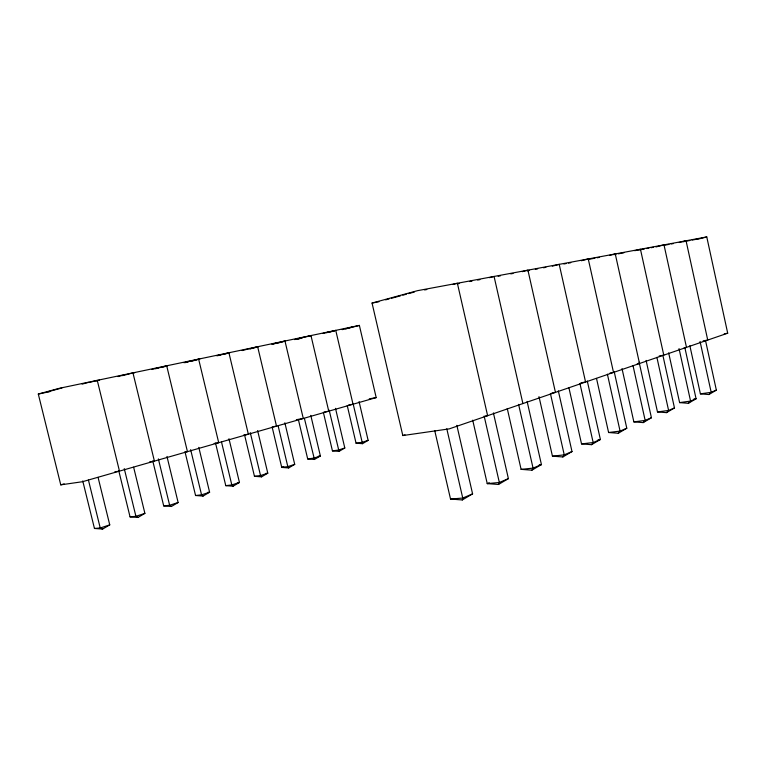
<?xml version="1.0" encoding="UTF-8"?>
<svg xmlns="http://www.w3.org/2000/svg" width="766" height="766" viewBox="0 0 766 766"><rect width="100%" height="100%" fill="white"/><g stroke="black" fill="none" stroke-linecap="round" stroke-linejoin="round"><path stroke-width="1.15" d="M434.715 430.53L450.532 499.059L462.3 499.949L462.75 498.053L446.789 428.749M472.708 420.18L487.233 483.614L498.513 484.466L499.336 482.484L484.15 416.072M507.255 408.508L521.1 469.357L531.93 470.18L533.059 468.131L541.428 464.569L527.123 401.432M538.986 396.625L552.439 456.163L562.866 456.957L564.245 454.86L572.001 451.557L558.337 390.871M568.899 387.711L581.528 443.907L591.572 444.682L593.171 442.547L600.381 439.473L587.283 380.989M596.513 378.414L608.597 432.512L618.286 433.259L620.077 431.095L626.789 428.232L614.236 371.836M622.011 368.59L633.855 421.875L643.22 422.602L645.163 420.419L651.426 417.748L639.112 362.155M646.092 360.422L657.477 411.936L666.525 412.635L668.603 410.442L674.473 407.943L662.877 355.347M668.661 352.848L679.614 402.61L688.375 403.299L690.568 401.087L696.074 398.751L684.9 347.831M689.85 345.677L700.402 393.858L708.895 394.528L711.183 392.316L716.354 390.114L705.582 340.784M244.546 434.829L254.456 476.308L261.57 476.845L267.784 473.187L257.615 430.559M272.121 426.978L281.735 467.413L288.667 467.94L294.719 464.368L284.856 422.784M298.367 419.5L307.693 458.949L314.462 459.466L320.37 455.981L310.785 415.373M323.367 412.347L332.444 450.887L339.041 451.385L344.805 447.986L335.498 408.326M347.237 405.559L356.056 443.188L362.5 443.686L368.13 440.354L359.072 401.595M462.3 499.949L472.593 493.869L456.842 425.341M498.513 484.466L508.394 478.626L493.4 412.903M531.93 470.18L541.428 464.569L539.264 464.79M562.866 456.957L572.001 451.557M591.572 444.682L600.381 439.473L598.055 439.751M618.286 433.259L626.789 428.232M643.22 422.602L651.426 417.748M666.525 412.635L674.473 407.943M688.375 403.299L696.074 398.751L693.891 399.057M708.895 394.528L716.354 390.114M82.747 480.933L94.457 528.463L102.625 529.067L109.749 524.873L98.067 477.352M118.749 470.669L130.048 516.858L137.985 517.452L144.898 513.373L133.629 467.193M152.779 460.969L163.704 505.895L171.412 506.47L178.133 502.506L166.969 456.44M184.999 451.796L195.56 495.506L203.067 496.071L209.606 492.212L198.796 447.354M215.543 443.093L225.769 485.654L233.075 486.209L239.442 482.456L228.967 438.736M472.593 493.869L462.75 498.053L450.532 499.059M508.394 478.626L499.336 482.484L487.233 483.614L489.254 482.762M727.7 333.2L449.249 428.874L402.811 435.557L372.046 303.058L417.441 290.687L706.769 236.933L727.7 333.2L724.215 333.842M402.811 435.557L405.022 434.82M109.749 524.873L100.231 527.985L94.457 528.463M144.898 513.373L135.917 516.313L130.048 516.858M178.133 502.506L169.64 505.282L163.704 505.895M294.719 464.368L287.815 466.628L281.735 467.413L283.707 466.772M344.805 447.986L338.543 450.035L332.444 450.887M368.13 440.354L362.146 442.317L356.056 443.188M376.192 397.592L82.441 481.728L60.753 484.849L38.3 394.05L59.422 388.285L359.378 325.406L376.192 397.592L369.241 398.866M60.753 484.849L64.191 483.873M47.971 391.761L61.912 387.969M385.633 299.86L389.08 298.922M391.378 298.3L400.561 295.8M402.859 295.178L406.296 294.24M408.594 293.617L414.329 292.047M82.144 384.111L88.674 382.349M89.316 382.502L97.263 380.357L119.467 471.119L114.814 471.818M452.869 284.483L457.379 283.267L487.626 415.689L485.261 416.043M96.085 380.989L99.36 380.108M117.983 376.585L123.517 375.101M122.579 375.646L132.958 372.87L154.406 461.113L149.686 461.85M489.484 277.675L494.07 276.449L522.9 403.567M132.499 373.281L134.72 372.688M151.869 369.471L158.6 367.68M155.594 368.743L166.701 365.803L187.44 451.653L185.171 452.017M522.24 271.662L527.918 270.159L555.446 392.384L551.98 392.939M162.516 367.163L167.017 365.976M183.955 362.72L190.753 360.939M185.18 362.644L188.541 361.753M190.782 361.169L198.633 359.101L218.712 442.7L214.135 443.457M552.305 266.166L559.218 264.347L585.569 382.033L580.887 382.809M191.845 361.121L199.802 359.034M216.663 355.73L221.24 354.543M217.611 355.711L228.91 352.762L248.356 434.207L243.76 434.983M581.423 260.737L588.25 258.946L613.518 372.429L610.052 373.013M224.103 354.227L229.819 352.743M242.133 350.56L250.176 348.473M249.697 348.798L257.654 346.73L276.507 426.145L273.041 426.739M609.497 255.432L615.261 253.929L639.524 363.496L637.188 363.898M250.271 348.846L258.334 346.759M271.911 344.193L276.526 342.996M272.418 344.24L284.971 341.004L303.279 418.475L296.327 419.701M634.775 250.721L640.453 249.256L663.787 355.156L659.181 355.97M276.2 343.455L285.44 341.071M294.604 339.587L303.863 337.203M297.246 339.079L301.823 337.902M304.112 337.318L310.967 335.556L328.748 411.179L324.114 412.012M655.945 246.949L663.998 244.881L686.48 347.362L684.143 347.783M298.52 338.926L301.995 338.036M307.779 336.542L311.255 335.652M323.013 333.449L328.805 331.975M326.584 332.703L335.747 330.357L353.03 404.228L348.386 405.07M679.26 242.516L686.058 240.783L707.736 340.056L703.15 340.889M330.06 331.975L334.694 330.788M342.182 329.639L352.609 326.977M345.648 328.901L359.378 325.406M697.577 239.27L706.769 236.933M38.3 394.05L49.991 391.589M372.046 303.058L378.94 301.756M424.565 289.95L426.825 289.529M457.254 283.851L459.523 283.43M469.711 281.534L471.98 281.112M477.639 280.05L479.909 279.628M498.168 276.229L500.457 275.798M510.759 273.883L513.048 273.452M527.152 270.829L529.488 270.388M535.338 269.297L537.684 268.866M543.534 267.774L545.871 267.334M563.9 263.973L566.189 263.542M568.487 263.121L570.775 262.69M589.226 259.253L594.876 258.199M597.135 257.778L599.395 257.357M613.786 254.676L616.027 254.255M618.267 253.843L623.859 252.799M638.815 250.013L644.398 248.969M646.638 248.548L648.869 248.136M651.1 247.715L653.341 247.303M663.366 245.436L668.967 244.392M671.207 243.971L673.458 243.55M683.071 241.759L689.879 240.495M692.138 240.064L697.816 239.011M700.402 393.858L711.183 392.316L700.057 341.445M679.614 402.61L690.568 401.087L679.04 348.597M318.33 456.258L320.37 455.981L313.792 458.135L307.693 458.949M657.477 411.936L668.603 410.442L656.893 357.349M633.855 421.875L645.163 420.419L632.984 365.506M265.754 473.436L267.784 473.187L260.526 475.552L254.456 476.308M608.597 432.512L620.077 431.095L607.39 374.181M237.431 482.695L239.442 482.456L231.811 484.945L225.769 485.654M581.528 443.907L593.171 442.547L579.939 383.507M207.605 492.433L209.606 492.212L201.554 494.846L195.56 495.506M552.439 456.163L564.245 454.86L550.409 393.542M521.1 469.357L533.059 468.131L518.582 404.362M102.625 529.067L100.231 527.985L88.444 480.081M137.985 517.452L135.917 516.313L124.264 468.629M171.412 506.47L169.64 505.282L158.371 458.891M203.067 496.071L201.554 494.846L190.648 449.68M233.075 486.209L231.811 484.945L221.527 442.097M261.57 476.845L260.526 475.552L250.281 432.656M288.667 467.94L287.815 466.628L278.154 425.934M314.462 459.466L304.408 418.408M339.041 451.385L329.16 410.136M362.5 443.686L353.289 404.467"/></g></svg>
